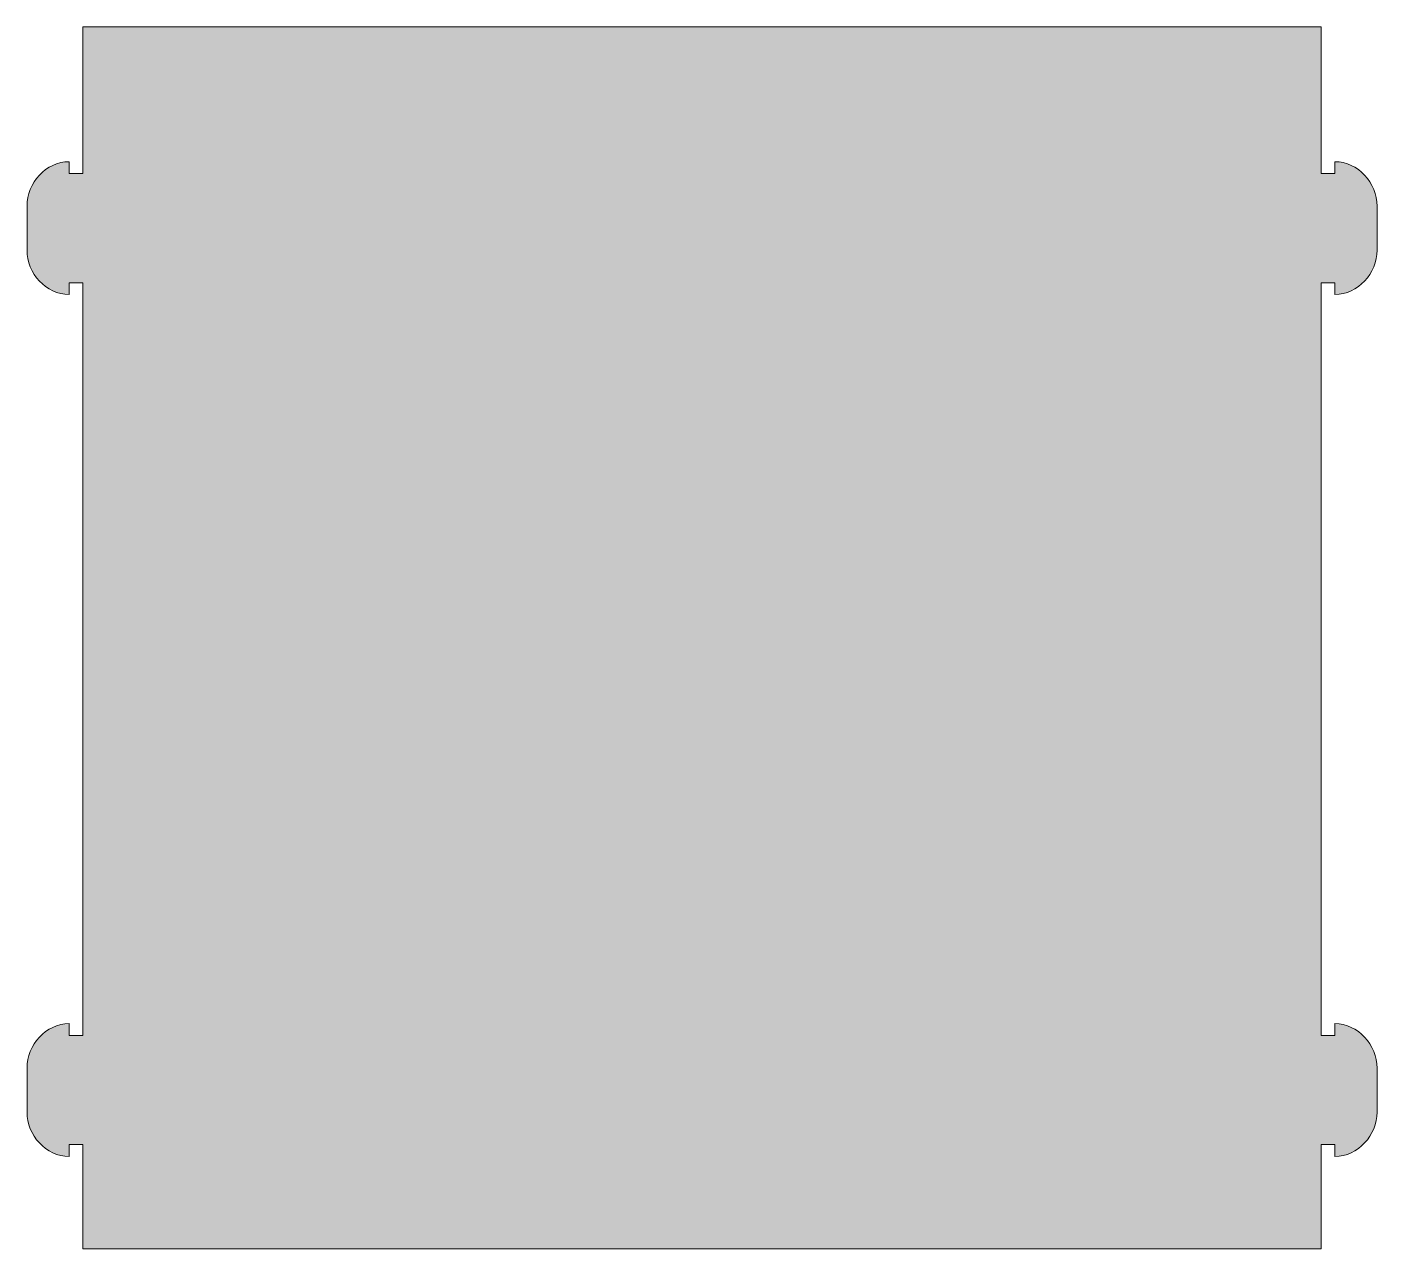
# Model space of a CAD drawing. Extents: x -50 to 3994, y -2593 to 1067.
import ezdxf

# ---------------------------------------------------------------- set-up
doc = ezdxf.new("R2010")
doc.units = 0
doc.header["$MEASUREMENT"] = 0
doc.layers.add('Layer 1', color=7, linetype='Continuous')

msp = doc.modelspace()

# ---------------------------------------------------------------- hatches: boundary and pattern name
at = {"layer": 'Layer 1', "true_color": 0x122b43}
h = msp.add_hatch(color=158, dxfattribs=at)
h.dxf.hatch_style = 2
edge = h.paths.add_edge_path()
edge.add_spline(control_points=[(3994.1, 399.2), (3994.1, 399.2), (3994.1, 530.4), (3994.1, 530.4), (3994.1, 600.3), (3937.5, 663.7), (3867.6, 663.7), (3867.6, 663.7), (3867.6, 628.3), (3867.6, 628.3), (3867.6, 628.3), (3839.8, 628.3), (3839.8, 628.3), (3839.8, 628.3), (3826.4, 628.3), (3826.4, 628.3), (3826.4, 628.3), (3826.4, 1067.2), (3826.4, 1067.2), (3826.4, 1067.2), (117.6, 1067.2), (117.6, 1067.2), (117.6, 1067.2), (117.6, 628.3), (117.6, 628.3), (117.6, 628.3), (104.2, 628.3), (104.2, 628.3), (104.2, 628.3), (76.4, 628.3), (76.4, 628.3), (76.4, 628.3), (76.4, 663.7), (76.4, 663.7), (6.6, 663.7), (-50, 600.3), (-50, 530.4), (-50, 530.4), (-50, 399.2), (-50, 399.2), (-50, 329.4), (6.6, 265.9), (76.4, 265.9), (76.4, 265.9), (76.4, 301.3), (76.4, 301.3), (76.4, 301.3), (117.6, 301.3), (117.6, 301.3), (117.6, 301.3), (117.6, -41.3), (117.6, -41.3), (117.6, -41.3), (117.6, -41.3), (117.6, -41.3), (117.6, -41.3), (117.6, -1953.4), (117.6, -1953.4), (117.6, -1953.4), (76.4, -1953.4), (76.4, -1953.4), (76.4, -1953.4), (76.4, -1917.9), (76.4, -1917.9), (6.6, -1917.9), (-50, -1981.4), (-50, -2051.2), (-50, -2051.2), (-50, -2182.5), (-50, -2182.5), (-50, -2252.3), (6.6, -2315.8), (76.4, -2315.8), (76.4, -2315.8), (76.4, -2280.3), (76.4, -2280.3), (76.4, -2280.3), (104.2, -2280.3), (104.2, -2280.3), (104.2, -2280.3), (117.6, -2280.3), (117.6, -2280.3), (117.6, -2280.3), (117.6, -2592.8), (117.6, -2592.8), (117.6, -2592.8), (3826.4, -2592.8), (3826.4, -2592.8), (3826.4, -2592.8), (3826.4, -2280.3), (3826.4, -2280.3), (3826.4, -2280.3), (3839.8, -2280.3), (3839.8, -2280.3), (3839.8, -2280.3), (3867.6, -2280.3), (3867.6, -2280.3), (3867.6, -2280.3), (3867.6, -2315.8), (3867.6, -2315.8), (3937.5, -2315.8), (3994.1, -2252.3), (3994.1, -2182.5), (3994.1, -2182.5), (3994.1, -2051.2), (3994.1, -2051.2), (3994.1, -1981.4), (3937.5, -1917.9), (3867.6, -1917.9), (3867.6, -1917.9), (3867.6, -1953.4), (3867.6, -1953.4), (3867.6, -1953.4), (3826.4, -1953.4), (3826.4, -1953.4), (3826.4, -1953.4), (3826.4, -1646.4), (3826.4, -1646.4), (3826.4, -1646.4), (3826.4, -1646.4), (3826.4, -1646.4), (3826.4, -1646.4), (3826.4, 301.3), (3826.4, 301.3), (3826.4, 301.3), (3867.6, 301.3), (3867.6, 301.3), (3867.6, 301.3), (3867.6, 265.9), (3867.6, 265.9), (3937.5, 265.9), (3994.1, 329.4), (3994.1, 399.2)], knot_values=[0, 0, 0, 0, 1, 1, 1, 2, 2, 2, 3, 3, 3, 4, 4, 4, 5, 5, 5, 6, 6, 6, 7, 7, 7, 8, 8, 8, 9, 9, 9, 10, 10, 10, 11, 11, 11, 12, 12, 12, 13, 13, 13, 14, 14, 14, 15, 15, 15, 16, 16, 16, 17, 17, 17, 18, 18, 18, 19, 19, 19, 20, 20, 20, 21, 21, 21, 22, 22, 22, 23, 23, 23, 24, 24, 24, 25, 25, 25, 26, 26, 26, 27, 27, 27, 28, 28, 28, 29, 29, 29, 30, 30, 30, 31, 31, 31, 32, 32, 32, 33, 33, 33, 34, 34, 34, 35, 35, 35, 36, 36, 36, 37, 37, 37, 38, 38, 38, 39, 39, 39, 40, 40, 40, 41, 41, 41, 42, 42, 42, 43, 43, 43, 44, 44, 44, 44], degree=3, periodic=1)

# ---------------------------------------------------------------- linework, layer by layer
at = {"layer": 'Layer 1', "lineweight": 0}
msp.add_open_spline([(3994.1, 399.2), (3994.1, 399.2), (3994.1, 530.4), (3994.1, 530.4), (3994.1, 600.3), (3937.5, 663.7), (3867.6, 663.7), (3867.6, 663.7), (3867.6, 628.3), (3867.6, 628.3), (3867.6, 628.3), (3839.8, 628.3), (3839.8, 628.3), (3839.8, 628.3), (3826.4, 628.3), (3826.4, 628.3), (3826.4, 628.3), (3826.4, 1067.2), (3826.4, 1067.2), (3826.4, 1067.2), (117.6, 1067.2), (117.6, 1067.2), (117.6, 1067.2), (117.6, 628.3), (117.6, 628.3), (117.6, 628.3), (104.2, 628.3), (104.2, 628.3), (104.2, 628.3), (76.4, 628.3), (76.4, 628.3), (76.4, 628.3), (76.4, 663.7), (76.4, 663.7), (6.6, 663.7), (-50, 600.3), (-50, 530.4), (-50, 530.4), (-50, 399.2), (-50, 399.2), (-50, 329.4), (6.6, 265.9), (76.4, 265.9), (76.4, 265.9), (76.4, 301.3), (76.4, 301.3), (76.4, 301.3), (117.6, 301.3), (117.6, 301.3), (117.6, 301.3), (117.6, -41.3), (117.6, -41.3), (117.6, -41.3), (117.6, -41.3), (117.6, -41.3), (117.6, -41.3), (117.6, -1953.4), (117.6, -1953.4), (117.6, -1953.4), (76.4, -1953.4), (76.4, -1953.4), (76.4, -1953.4), (76.4, -1917.9), (76.4, -1917.9), (6.6, -1917.9), (-50, -1981.4), (-50, -2051.2), (-50, -2051.2), (-50, -2182.5), (-50, -2182.5), (-50, -2252.3), (6.6, -2315.8), (76.4, -2315.8), (76.4, -2315.8), (76.4, -2280.3), (76.4, -2280.3), (76.4, -2280.3), (104.2, -2280.3), (104.2, -2280.3), (104.2, -2280.3), (117.6, -2280.3), (117.6, -2280.3), (117.6, -2280.3), (117.6, -2592.8), (117.6, -2592.8), (117.6, -2592.8), (3826.4, -2592.8), (3826.4, -2592.8), (3826.4, -2592.8), (3826.4, -2280.3), (3826.4, -2280.3), (3826.4, -2280.3), (3839.8, -2280.3), (3839.8, -2280.3), (3839.8, -2280.3), (3867.6, -2280.3), (3867.6, -2280.3), (3867.6, -2280.3), (3867.6, -2315.8), (3867.6, -2315.8), (3937.5, -2315.8), (3994.1, -2252.3), (3994.1, -2182.5), (3994.1, -2182.5), (3994.1, -2051.2), (3994.1, -2051.2), (3994.1, -1981.4), (3937.5, -1917.9), (3867.6, -1917.9), (3867.6, -1917.9), (3867.6, -1953.4), (3867.6, -1953.4), (3867.6, -1953.4), (3826.4, -1953.4), (3826.4, -1953.4), (3826.4, -1953.4), (3826.4, -1646.4), (3826.4, -1646.4), (3826.4, -1646.4), (3826.4, -1646.4), (3826.4, -1646.4), (3826.4, -1646.4), (3826.4, 301.3), (3826.4, 301.3), (3826.4, 301.3), (3867.6, 301.3), (3867.6, 301.3), (3867.6, 301.3), (3867.6, 265.9), (3867.6, 265.9), (3937.5, 265.9), (3994.1, 329.4), (3994.1, 399.2)], degree=3, knots=[0, 0, 0, 0, 1, 1, 1, 2, 2, 2, 3, 3, 3, 4, 4, 4, 5, 5, 5, 6, 6, 6, 7, 7, 7, 8, 8, 8, 9, 9, 9, 10, 10, 10, 11, 11, 11, 12, 12, 12, 13, 13, 13, 14, 14, 14, 15, 15, 15, 16, 16, 16, 17, 17, 17, 18, 18, 18, 19, 19, 19, 20, 20, 20, 21, 21, 21, 22, 22, 22, 23, 23, 23, 24, 24, 24, 25, 25, 25, 26, 26, 26, 27, 27, 27, 28, 28, 28, 29, 29, 29, 30, 30, 30, 31, 31, 31, 32, 32, 32, 33, 33, 33, 34, 34, 34, 35, 35, 35, 36, 36, 36, 37, 37, 37, 38, 38, 38, 39, 39, 39, 40, 40, 40, 41, 41, 41, 42, 42, 42, 43, 43, 43, 44, 44, 44, 44], dxfattribs=at)

doc.saveas('drawing.dxf')
